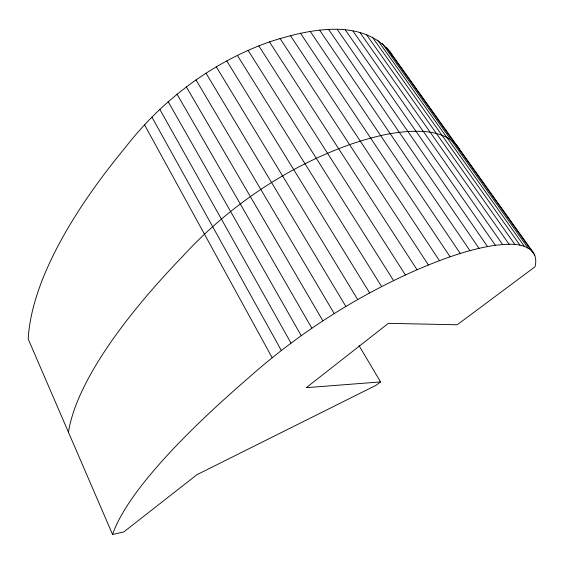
<?xml version="1.0" encoding="UTF-8"?>
<svg xmlns="http://www.w3.org/2000/svg" width="564" height="564" viewBox="0 0 564 564"><rect width="100%" height="100%" fill="white"/><g stroke="black" fill="none" stroke-linecap="round" stroke-linejoin="round"><path stroke-width="0.85" d="M380.587 381.913L306.273 387.679L388.37 323.341L457.228 324.779L535.017 266.793C536.308 261.999 536.103 256.542 533.184 252.362L389.787 51.514C360.269 16.991 306.802 29.934 269.465 41.877C212.501 62.146 162.39 99.645 125.441 147.359A514.551 191.429 -35.2 0 0 28.2 339.006L112.581 534.503L123.812 531.915L196.928 474.698L376.054 385.29L380.587 381.913L358.979 345.563M533.184 252.362C523.843 241.928 507.889 244.113 495.382 245.255C468.183 249.295 442.225 259.031 417.05 269.761C355.489 296.833 298.173 333.493 248.012 378.317A567.236 111.023 -31.9 0 0 112.581 534.503M386.354 47.348L530.95 249.958M531.669 250.853L534.721 255.139M382.3 43.548L528.01 247.941M377.633 40.15L524.358 246.341M372.353 37.168L519.98 245.178M366.473 34.637L514.89 244.466M360.001 32.585L509.088 244.233M352.958 31.027L502.573 244.494M345.372 29.991L495.382 245.255M337.272 29.497L487.515 246.531M328.678 29.554L479.019 248.322M319.647 30.174L469.918 250.635M310.207 31.372L460.252 253.469M300.415 33.142L450.079 256.81M290.326 35.49L439.448 260.653M279.984 38.401L428.414 264.974M269.465 41.877L417.05 269.761M258.82 45.888L405.417 274.985M248.118 50.422L393.594 280.611M389.787 51.514L392.6 56.012M237.423 55.455L381.652 286.618M226.798 60.954L369.667 292.956M216.315 66.883L357.724 299.59M459.787 150.144C453.033 136.876 437.142 132.406 423.352 131.454C398.135 130.094 373.255 136.558 349.581 144.638C286.096 167.487 228.681 206.283 183.06 255.929A539.276 155.29 -33.6 0 0 68.427 432.214M206.036 73.214L345.887 306.478M196.018 79.898L334.248 313.577M186.332 86.898L322.869 320.824M177.033 94.167L311.829 328.192M168.164 101.654L301.183 335.622M159.781 109.317L290.996 343.067M151.92 117.108L281.337 350.484M144.631 124.975L272.236 357.83"/></g></svg>
